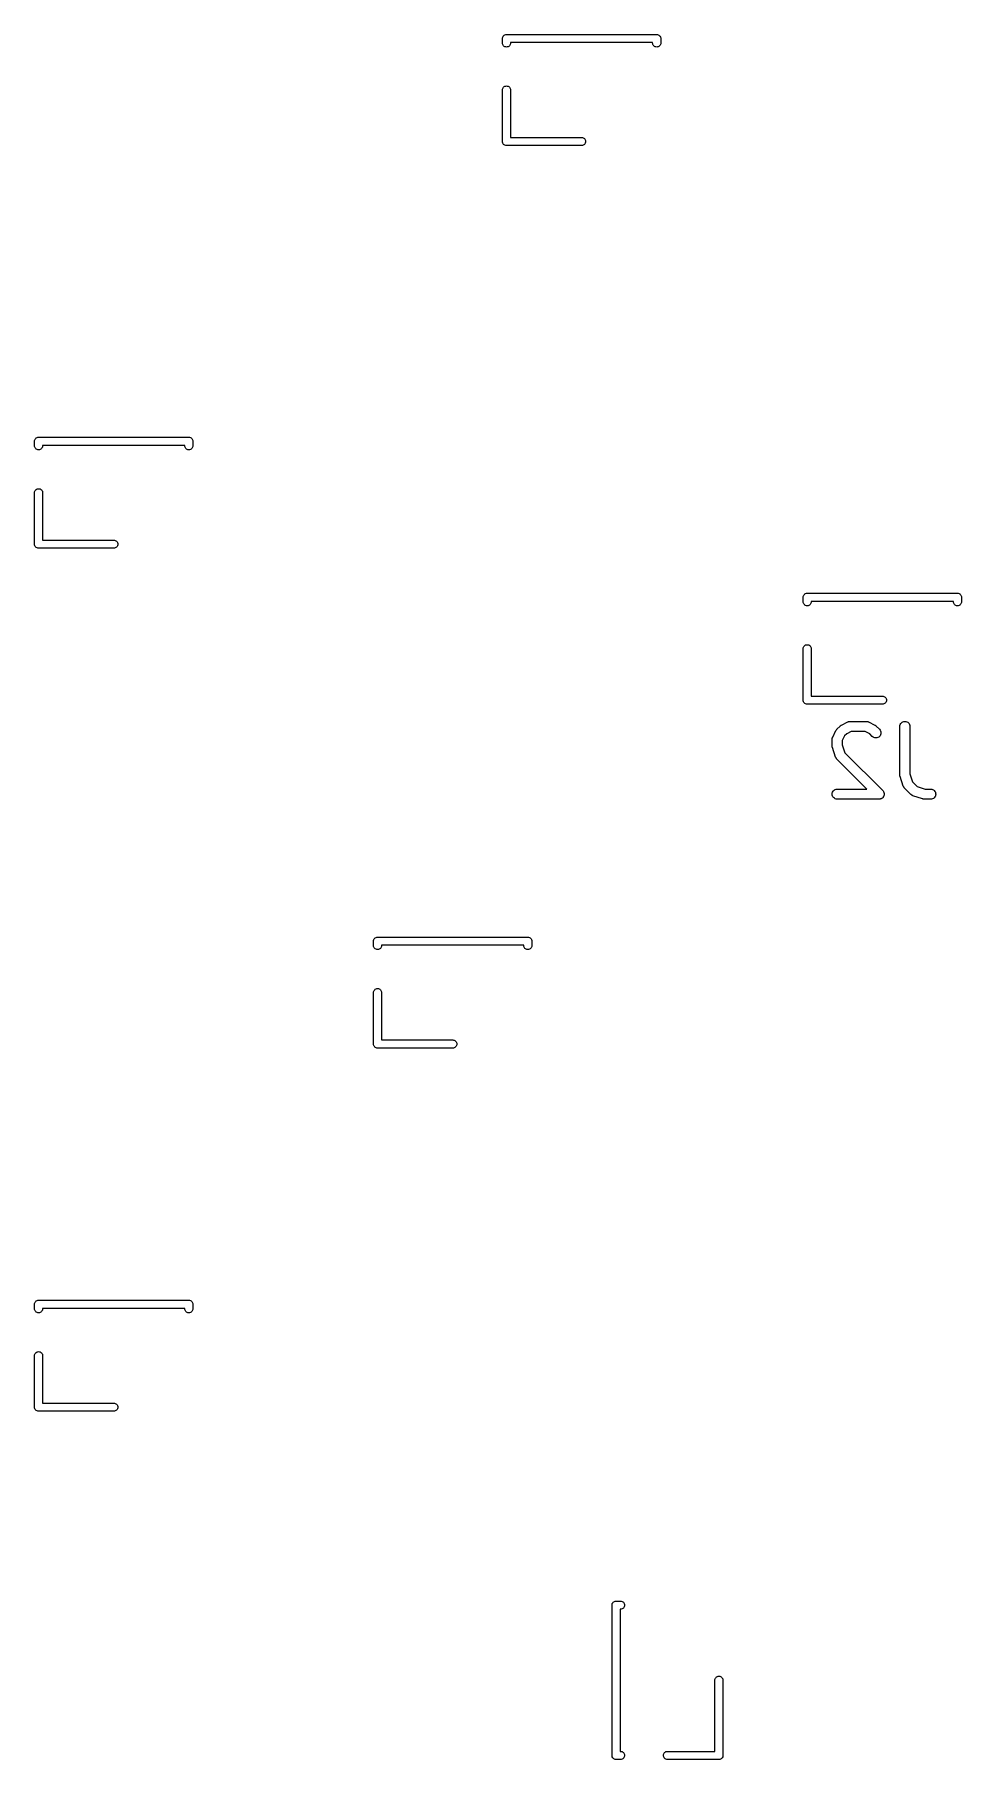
# Model space of a CAD drawing. Extents: x 2.91 to 4.65, y -4.22 to -3.22.
# Drawn here: x 2.907 to 3.446, y -4.221 to -3.218 of the extents above; entities that cross this region are included whole.
import ezdxf

# ---------------------------------------------------------------- set-up
doc = ezdxf.new("R2010")
doc.units = 0
doc.header["$MEASUREMENT"] = 0
doc.layers.add('BLACK', color=7, linetype='CONTINUOUS')

msp = doc.modelspace()

# ---------------------------------------------------------------- linework, layer by layer
at = {"layer": 'BLACK', "linetype": 'CONTINUOUS'}
for p, q in [((3.17893, -3.22008), (3.17897, -3.21962)), ((3.17894, -3.22019), (3.17893, -3.22008)), ((3.17894, -3.22275), (3.17894, -3.22019)), ((3.17897, -3.21962), (3.17911, -3.21917)), ((3.17911, -3.21917), (3.17933, -3.21876)), ((3.17933, -3.21876), (3.17962, -3.2184)), ((3.17962, -3.2184), (3.17998, -3.21811)), ((3.17998, -3.21811), (3.18039, -3.21789)), ((3.18039, -3.21789), (3.18084, -3.21775)), ((3.18084, -3.21775), (3.18118, -3.21772)), ((3.18118, -3.21772), (3.1813, -3.21771)), ((3.1813, -3.21771), (3.18142, -3.21772)), ((3.18142, -3.21772), (3.26858, -3.21772)), ((3.26858, -3.21772), (3.2687, -3.21771)), ((3.2687, -3.21771), (3.26882, -3.21772)), ((3.26882, -3.21772), (3.26882, -3.21772)), ((3.26882, -3.21772), (3.26916, -3.21775)), ((3.26916, -3.21775), (3.26961, -3.21789)), ((3.26961, -3.21789), (3.27002, -3.21811)), ((3.27002, -3.21811), (3.27038, -3.2184)), ((3.27038, -3.2184), (3.27067, -3.21876)), ((3.27067, -3.21876), (3.27089, -3.21917)), ((3.27089, -3.21917), (3.27103, -3.21962)), ((3.27103, -3.21962), (3.27107, -3.22008)), ((3.27107, -3.22008), (3.27106, -3.22019)), ((3.27106, -3.22019), (3.27106, -3.22275)), ((3.17897, -3.2231), (3.17894, -3.22275)), ((3.17911, -3.22355), (3.17897, -3.2231)), ((3.17933, -3.22396), (3.17911, -3.22355)), ((3.17962, -3.22432), (3.17933, -3.22396)), ((3.17998, -3.22461), (3.17962, -3.22432)), ((3.18039, -3.22483), (3.17998, -3.22461)), ((3.18084, -3.22497), (3.18039, -3.22483)), ((3.1813, -3.22501), (3.18084, -3.22497)), ((3.18176, -3.22497), (3.1813, -3.22501)), ((3.18221, -3.22483), (3.18176, -3.22497)), ((3.18262, -3.22461), (3.18221, -3.22483)), ((3.18298, -3.22432), (3.18262, -3.22461)), ((3.18327, -3.22396), (3.18298, -3.22432)), ((3.18349, -3.22355), (3.18327, -3.22396)), ((3.18363, -3.2231), (3.18349, -3.22355)), ((3.18366, -3.22275), (3.18363, -3.2231)), ((3.26634, -3.22244), (3.18366, -3.22244)), ((3.18366, -3.22244), (3.18366, -3.22275)), ((3.26634, -3.22275), (3.26634, -3.22244)), ((3.26637, -3.2231), (3.26634, -3.22275)), ((3.26651, -3.22355), (3.26637, -3.2231)), ((3.26673, -3.22396), (3.26651, -3.22355)), ((3.26702, -3.22432), (3.26673, -3.22396)), ((3.26738, -3.22461), (3.26702, -3.22432)), ((3.26779, -3.22483), (3.26738, -3.22461)), ((3.26824, -3.22497), (3.26779, -3.22483)), ((3.2687, -3.22501), (3.26824, -3.22497)), ((3.26916, -3.22497), (3.2687, -3.22501)), ((3.26961, -3.22483), (3.26916, -3.22497)), ((3.27002, -3.22461), (3.26961, -3.22483)), ((3.27038, -3.22432), (3.27002, -3.22461)), ((3.27067, -3.22396), (3.27038, -3.22432)), ((3.27089, -3.22355), (3.27067, -3.22396)), ((3.27103, -3.2231), (3.27089, -3.22355)), ((3.27106, -3.22275), (3.27103, -3.2231)), ((3.17894, -3.24988), (3.17897, -3.24954)), ((3.17894, -3.2798), (3.17894, -3.24988)), ((3.17897, -3.24954), (3.17911, -3.24909)), ((3.17911, -3.24909), (3.17933, -3.24868)), ((3.17933, -3.24868), (3.17962, -3.24832)), ((3.17962, -3.24832), (3.17998, -3.24803)), ((3.17998, -3.24803), (3.18039, -3.24781)), ((3.18039, -3.24781), (3.18084, -3.24767)), ((3.18084, -3.24767), (3.1813, -3.24763)), ((3.1813, -3.24763), (3.18176, -3.24767)), ((3.18176, -3.24767), (3.18221, -3.24781)), ((3.18221, -3.24781), (3.18262, -3.24803)), ((3.18262, -3.24803), (3.18298, -3.24832)), ((3.18298, -3.24832), (3.18327, -3.24868)), ((3.18327, -3.24868), (3.18349, -3.24909)), ((3.18349, -3.24909), (3.18363, -3.24954)), ((3.18363, -3.24954), (3.18366, -3.24988)), ((3.18366, -3.24988), (3.18366, -3.27756)), ((3.17893, -3.27992), (3.17894, -3.2798)), ((3.17897, -3.28038), (3.17893, -3.27992)), ((3.17911, -3.28083), (3.17897, -3.28038)), ((3.17933, -3.28124), (3.17911, -3.28083)), ((3.18366, -3.27756), (3.22512, -3.27756)), ((3.22512, -3.27756), (3.22546, -3.27759)), ((3.22546, -3.27759), (3.22591, -3.27773)), ((3.22591, -3.27773), (3.22632, -3.27795)), ((3.22632, -3.27795), (3.22668, -3.27824)), ((3.22668, -3.27824), (3.22697, -3.2786)), ((3.22697, -3.2786), (3.22719, -3.27901)), ((3.22719, -3.28083), (3.22697, -3.28124)), ((3.22719, -3.27901), (3.22733, -3.27946)), ((3.22733, -3.28038), (3.22719, -3.28083)), ((3.22733, -3.27946), (3.22737, -3.27992)), ((3.22737, -3.27992), (3.22733, -3.28038)), ((3.17962, -3.2816), (3.17933, -3.28124)), ((3.17998, -3.28189), (3.17962, -3.2816)), ((3.18039, -3.28211), (3.17998, -3.28189)), ((3.18084, -3.28225), (3.18039, -3.28211)), ((3.18118, -3.28228), (3.18084, -3.28225)), ((3.1813, -3.28229), (3.18118, -3.28228)), ((3.18118, -3.28228), (3.18118, -3.28228)), ((3.18142, -3.28228), (3.1813, -3.28229)), ((3.22512, -3.28228), (3.18142, -3.28228)), ((3.22546, -3.28225), (3.22512, -3.28228)), ((3.22591, -3.28211), (3.22546, -3.28225)), ((3.22632, -3.28189), (3.22591, -3.28211)), ((3.22668, -3.2816), (3.22632, -3.28189)), ((3.22697, -3.28124), (3.22668, -3.2816)), ((2.90668, -3.45433), (2.90673, -3.45387)), ((2.90669, -3.45445), (2.90668, -3.45433)), ((2.90669, -3.45701), (2.90669, -3.45445)), ((2.90673, -3.45735), (2.90669, -3.45701)), ((2.90673, -3.45387), (2.90686, -3.45342)), ((2.90686, -3.4578), (2.90673, -3.45735)), ((2.90686, -3.45342), (2.90708, -3.45301)), ((2.90708, -3.45821), (2.90686, -3.4578)), ((2.90708, -3.45301), (2.90738, -3.45265)), ((2.90738, -3.45857), (2.90708, -3.45821)), ((2.90738, -3.45265), (2.90774, -3.45236)), ((2.90774, -3.45886), (2.90738, -3.45857)), ((2.90774, -3.45236), (2.90815, -3.45214)), ((2.90815, -3.45908), (2.90774, -3.45886)), ((2.90815, -3.45214), (2.90859, -3.452)), ((2.90859, -3.45922), (2.90815, -3.45908)), ((2.90859, -3.452), (2.90894, -3.45197)), ((2.90906, -3.45926), (2.90859, -3.45922)), ((2.90894, -3.45197), (2.90906, -3.45196)), ((2.90906, -3.45196), (2.90917, -3.45197)), ((2.90952, -3.45922), (2.90906, -3.45926)), ((2.90917, -3.45197), (2.99634, -3.45197)), ((2.90996, -3.45908), (2.90952, -3.45922)), ((2.91037, -3.45886), (2.90996, -3.45908)), ((2.91073, -3.45857), (2.91037, -3.45886)), ((2.91103, -3.45821), (2.91073, -3.45857)), ((2.91125, -3.4578), (2.91103, -3.45821)), ((2.91138, -3.45735), (2.91125, -3.4578)), ((2.91142, -3.45701), (2.91138, -3.45735)), ((2.99409, -3.45669), (2.91142, -3.45669)), ((2.91142, -3.45669), (2.91142, -3.45701)), ((2.99409, -3.45701), (2.99409, -3.45669)), ((2.99413, -3.45735), (2.99409, -3.45701)), ((2.99426, -3.4578), (2.99413, -3.45735)), ((2.99448, -3.45821), (2.99426, -3.4578)), ((2.99478, -3.45857), (2.99448, -3.45821)), ((2.99514, -3.45886), (2.99478, -3.45857)), ((2.99555, -3.45908), (2.99514, -3.45886)), ((2.99599, -3.45922), (2.99555, -3.45908)), ((2.99646, -3.45926), (2.99599, -3.45922)), ((2.99634, -3.45197), (2.99646, -3.45196)), ((2.99646, -3.45196), (2.99657, -3.45197)), ((2.99692, -3.45922), (2.99646, -3.45926)), ((2.99657, -3.45197), (2.99657, -3.45197)), ((2.99657, -3.45197), (2.99692, -3.452)), ((2.99692, -3.452), (2.99737, -3.45214)), ((2.99737, -3.45908), (2.99692, -3.45922)), ((2.99737, -3.45214), (2.99778, -3.45236)), ((2.99778, -3.45886), (2.99737, -3.45908)), ((2.99778, -3.45236), (2.99814, -3.45265)), ((2.99814, -3.45857), (2.99778, -3.45886)), ((2.99814, -3.45265), (2.99843, -3.45301)), ((2.99843, -3.45821), (2.99814, -3.45857)), ((2.99843, -3.45301), (2.99865, -3.45342)), ((2.99865, -3.4578), (2.99843, -3.45821)), ((2.99865, -3.45342), (2.99878, -3.45387)), ((2.99878, -3.45735), (2.99865, -3.4578)), ((2.99878, -3.45387), (2.99883, -3.45433)), ((2.99882, -3.45701), (2.99878, -3.45735)), ((2.99883, -3.45433), (2.99882, -3.45445)), ((2.99882, -3.45445), (2.99882, -3.45701)), ((2.90669, -3.48414), (2.90673, -3.48379)), ((2.90669, -3.51406), (2.90669, -3.48414)), ((2.90673, -3.48379), (2.90686, -3.48334)), ((2.90686, -3.48334), (2.90708, -3.48293)), ((2.90708, -3.48293), (2.90738, -3.48257)), ((2.90738, -3.48257), (2.90774, -3.48228)), ((2.90774, -3.48228), (2.90815, -3.48206)), ((2.90815, -3.48206), (2.90859, -3.48192)), ((2.90859, -3.48192), (2.90906, -3.48188)), ((2.90906, -3.48188), (2.90952, -3.48192)), ((2.90952, -3.48192), (2.90996, -3.48206)), ((2.90996, -3.48206), (2.91037, -3.48228)), ((2.91037, -3.48228), (2.91073, -3.48257)), ((2.91073, -3.48257), (2.91103, -3.48293)), ((2.91103, -3.48293), (2.91125, -3.48334)), ((2.91125, -3.48334), (2.91138, -3.48379)), ((2.91138, -3.48379), (2.91142, -3.48414)), ((2.91142, -3.48414), (2.91142, -3.51181)), ((2.90668, -3.51417), (2.90669, -3.51406)), ((2.90673, -3.51464), (2.90668, -3.51417)), ((2.90686, -3.51508), (2.90673, -3.51464)), ((2.90708, -3.51549), (2.90686, -3.51508)), ((2.90738, -3.51585), (2.90708, -3.51549)), ((2.90774, -3.51615), (2.90738, -3.51585)), ((2.90815, -3.51637), (2.90774, -3.51615)), ((2.90859, -3.5165), (2.90815, -3.51637)), ((2.90894, -3.51654), (2.90859, -3.5165)), ((2.90906, -3.51655), (2.90894, -3.51654)), ((2.90894, -3.51654), (2.90894, -3.51654)), ((2.90917, -3.51654), (2.90906, -3.51655)), ((2.95287, -3.51654), (2.90917, -3.51654)), ((2.91142, -3.51181), (2.95287, -3.51181)), ((2.95287, -3.51181), (2.95322, -3.51185)), ((2.95322, -3.5165), (2.95287, -3.51654)), ((2.95322, -3.51185), (2.95366, -3.51198)), ((2.95366, -3.51637), (2.95322, -3.5165)), ((2.95366, -3.51198), (2.95407, -3.5122)), ((2.95407, -3.51615), (2.95366, -3.51637)), ((2.95407, -3.5122), (2.95443, -3.51249)), ((2.95443, -3.51585), (2.95407, -3.51615)), ((2.95443, -3.51249), (2.95473, -3.51285)), ((2.95473, -3.51549), (2.95443, -3.51585)), ((2.95473, -3.51285), (2.95495, -3.51326)), ((2.95495, -3.51508), (2.95473, -3.51549)), ((2.95495, -3.51326), (2.95508, -3.51371)), ((2.95508, -3.51464), (2.95495, -3.51508)), ((2.95508, -3.51371), (2.95513, -3.51417)), ((2.95513, -3.51417), (2.95508, -3.51464)), ((3.35393, -3.54508), (3.35397, -3.54462)), ((3.35394, -3.54519), (3.35393, -3.54508)), ((3.35394, -3.54775), (3.35394, -3.54519)), ((3.35397, -3.5481), (3.35394, -3.54775)), ((3.35397, -3.54462), (3.35411, -3.54417)), ((3.35411, -3.54855), (3.35397, -3.5481)), ((3.35411, -3.54417), (3.35433, -3.54376)), ((3.35433, -3.54896), (3.35411, -3.54855)), ((3.35433, -3.54376), (3.35462, -3.5434)), ((3.35462, -3.54932), (3.35433, -3.54896)), ((3.35462, -3.5434), (3.35498, -3.54311)), ((3.35498, -3.54961), (3.35462, -3.54932)), ((3.35498, -3.54311), (3.35539, -3.54289)), ((3.35539, -3.54983), (3.35498, -3.54961)), ((3.35539, -3.54289), (3.35584, -3.54275)), ((3.35584, -3.54997), (3.35539, -3.54983)), ((3.35584, -3.54275), (3.35618, -3.54272)), ((3.3563, -3.55001), (3.35584, -3.54997)), ((3.35618, -3.54272), (3.3563, -3.54271)), ((3.3563, -3.54271), (3.35642, -3.54272)), ((3.35676, -3.54997), (3.3563, -3.55001)), ((3.35642, -3.54272), (3.44358, -3.54272)), ((3.35721, -3.54983), (3.35676, -3.54997)), ((3.35762, -3.54961), (3.35721, -3.54983)), ((3.35798, -3.54932), (3.35762, -3.54961)), ((3.35827, -3.54896), (3.35798, -3.54932)), ((3.35849, -3.54855), (3.35827, -3.54896)), ((3.35863, -3.5481), (3.35849, -3.54855)), ((3.35866, -3.54775), (3.35863, -3.5481)), ((3.44134, -3.54744), (3.35866, -3.54744)), ((3.35866, -3.54744), (3.35866, -3.54775)), ((3.44134, -3.54775), (3.44134, -3.54744)), ((3.44137, -3.5481), (3.44134, -3.54775)), ((3.44151, -3.54855), (3.44137, -3.5481)), ((3.44173, -3.54896), (3.44151, -3.54855)), ((3.44202, -3.54932), (3.44173, -3.54896)), ((3.44238, -3.54961), (3.44202, -3.54932)), ((3.44279, -3.54983), (3.44238, -3.54961)), ((3.44324, -3.54997), (3.44279, -3.54983)), ((3.4437, -3.55001), (3.44324, -3.54997)), ((3.44358, -3.54272), (3.4437, -3.54271)), ((3.4437, -3.54271), (3.44382, -3.54272)), ((3.44416, -3.54997), (3.4437, -3.55001)), ((3.44382, -3.54272), (3.44382, -3.54272)), ((3.44382, -3.54272), (3.44416, -3.54275)), ((3.44416, -3.54275), (3.44461, -3.54289)), ((3.44461, -3.54983), (3.44416, -3.54997)), ((3.44461, -3.54289), (3.44502, -3.54311)), ((3.44502, -3.54961), (3.44461, -3.54983)), ((3.44502, -3.54311), (3.44538, -3.5434)), ((3.44538, -3.54932), (3.44502, -3.54961)), ((3.44538, -3.5434), (3.44567, -3.54376)), ((3.44567, -3.54896), (3.44538, -3.54932)), ((3.44567, -3.54376), (3.44589, -3.54417)), ((3.44589, -3.54855), (3.44567, -3.54896)), ((3.44589, -3.54417), (3.44603, -3.54462)), ((3.44603, -3.5481), (3.44589, -3.54855)), ((3.44603, -3.54462), (3.44607, -3.54508)), ((3.44606, -3.54775), (3.44603, -3.5481)), ((3.44607, -3.54508), (3.44606, -3.54519)), ((3.44606, -3.54519), (3.44606, -3.54775)), ((3.35394, -3.57488), (3.35397, -3.57454)), ((3.35394, -3.6048), (3.35394, -3.57488)), ((3.35397, -3.57454), (3.35411, -3.57409)), ((3.35411, -3.57409), (3.35433, -3.57368)), ((3.35433, -3.57368), (3.35462, -3.57332)), ((3.35462, -3.57332), (3.35498, -3.57303)), ((3.35498, -3.57303), (3.35539, -3.57281)), ((3.35539, -3.57281), (3.35584, -3.57267)), ((3.35584, -3.57267), (3.3563, -3.57263)), ((3.3563, -3.57263), (3.35676, -3.57267)), ((3.35676, -3.57267), (3.35721, -3.57281)), ((3.35721, -3.57281), (3.35762, -3.57303)), ((3.35762, -3.57303), (3.35798, -3.57332)), ((3.35798, -3.57332), (3.35827, -3.57368)), ((3.35827, -3.57368), (3.35849, -3.57409)), ((3.35849, -3.57409), (3.35863, -3.57454)), ((3.35863, -3.57454), (3.35866, -3.57488)), ((3.35866, -3.57488), (3.35866, -3.60256)), ((3.35393, -3.60492), (3.35394, -3.6048)), ((3.35397, -3.60538), (3.35393, -3.60492)), ((3.35411, -3.60583), (3.35397, -3.60538)), ((3.35433, -3.60624), (3.35411, -3.60583)), ((3.35462, -3.6066), (3.35433, -3.60624)), ((3.35498, -3.60689), (3.35462, -3.6066)), ((3.35539, -3.60711), (3.35498, -3.60689)), ((3.35584, -3.60725), (3.35539, -3.60711)), ((3.35618, -3.60728), (3.35584, -3.60725)), ((3.3563, -3.60729), (3.35618, -3.60728)), ((3.35618, -3.60728), (3.35618, -3.60728)), ((3.35642, -3.60728), (3.3563, -3.60729)), ((3.40012, -3.60728), (3.35642, -3.60728)), ((3.35866, -3.60256), (3.40012, -3.60256)), ((3.40012, -3.60256), (3.40046, -3.60259)), ((3.40046, -3.60725), (3.40012, -3.60728)), ((3.40046, -3.60259), (3.40091, -3.60273)), ((3.40091, -3.60711), (3.40046, -3.60725)), ((3.40091, -3.60273), (3.40132, -3.60295)), ((3.40132, -3.60689), (3.40091, -3.60711)), ((3.40132, -3.60295), (3.40168, -3.60324)), ((3.40168, -3.6066), (3.40132, -3.60689)), ((3.40168, -3.60324), (3.40197, -3.6036)), ((3.40197, -3.60624), (3.40168, -3.6066)), ((3.40197, -3.6036), (3.40219, -3.60401)), ((3.40219, -3.60583), (3.40197, -3.60624)), ((3.40219, -3.60401), (3.40233, -3.60446)), ((3.40233, -3.60538), (3.40219, -3.60583)), ((3.40233, -3.60446), (3.40237, -3.60492)), ((3.40237, -3.60492), (3.40233, -3.60538)), ((3.37325, -3.62218), (3.37332, -3.62208)), ((3.37332, -3.62208), (3.37343, -3.62196)), ((3.37343, -3.62196), (3.37354, -3.62183)), ((3.37354, -3.62183), (3.37541, -3.61996)), ((3.37541, -3.61996), (3.37544, -3.61993)), ((3.37544, -3.61993), (3.37557, -3.61983)), ((3.37557, -3.61983), (3.37569, -3.61971)), ((3.37569, -3.61971), (3.3758, -3.61965)), ((3.3758, -3.61965), (3.37589, -3.61957)), ((3.37589, -3.61957), (3.37604, -3.61949)), ((3.37604, -3.61949), (3.37618, -3.61941)), ((3.37618, -3.61941), (3.37993, -3.61753)), ((3.37993, -3.61753), (3.37997, -3.61751)), ((3.37997, -3.61751), (3.38005, -3.61748)), ((3.38005, -3.61748), (3.38013, -3.61744)), ((3.38013, -3.61744), (3.38032, -3.61738)), ((3.38032, -3.61738), (3.38051, -3.61731)), ((3.38051, -3.61731), (3.3806, -3.6173)), ((3.3806, -3.6173), (3.38068, -3.61728)), ((3.38068, -3.61728), (3.38088, -3.61726)), ((3.38088, -3.61726), (3.38108, -3.61722)), ((3.38108, -3.61722), (3.38117, -3.61723)), ((3.38117, -3.61723), (3.38125, -3.61722)), ((3.38125, -3.61722), (3.39063, -3.61722)), ((3.39063, -3.61722), (3.39067, -3.61722)), ((3.39067, -3.61722), (3.39075, -3.61723)), ((3.39075, -3.61723), (3.39084, -3.61723)), ((3.39084, -3.61723), (3.39104, -3.61726)), ((3.39104, -3.61726), (3.39124, -3.61728)), ((3.39124, -3.61728), (3.39132, -3.61731)), ((3.39132, -3.61731), (3.39141, -3.61733)), ((3.39141, -3.61733), (3.3916, -3.6174)), ((3.3916, -3.6174), (3.39179, -3.61746)), ((3.39179, -3.61746), (3.39187, -3.6175)), ((3.39187, -3.6175), (3.39195, -3.61753)), ((3.39195, -3.61753), (3.3957, -3.61941)), ((3.3957, -3.61941), (3.39573, -3.61942)), ((3.39573, -3.61942), (3.39587, -3.61952)), ((3.39587, -3.61952), (3.39602, -3.61959)), ((3.39602, -3.61959), (3.39611, -3.61967)), ((3.39611, -3.61967), (3.39622, -3.61974)), ((3.39622, -3.61974), (3.39634, -3.61985)), ((3.39634, -3.61985), (3.39646, -3.61996)), ((3.39646, -3.61996), (3.39834, -3.62183)), ((3.39834, -3.62183), (3.39837, -3.62186)), ((3.39837, -3.62186), (3.39873, -3.62231)), ((3.41017, -3.62013), (3.41024, -3.61956)), ((3.41017, -3.62017), (3.41017, -3.62013)), ((3.41017, -3.64829), (3.41017, -3.62017)), ((3.41024, -3.61956), (3.41041, -3.61901)), ((3.41041, -3.61901), (3.41069, -3.6185)), ((3.41069, -3.6185), (3.41106, -3.61806)), ((3.41106, -3.61806), (3.41151, -3.6177)), ((3.41151, -3.6177), (3.41202, -3.61743)), ((3.41202, -3.61743), (3.41257, -3.61727)), ((3.41257, -3.61727), (3.41314, -3.61722)), ((3.41314, -3.61722), (3.41372, -3.61728)), ((3.41372, -3.61728), (3.41427, -3.61745)), ((3.41427, -3.61745), (3.41477, -3.61772)), ((3.41477, -3.61772), (3.41522, -3.61809)), ((3.41522, -3.61809), (3.41558, -3.61854)), ((3.41558, -3.61854), (3.41585, -3.61905)), ((3.41585, -3.61905), (3.41602, -3.6196)), ((3.41602, -3.6196), (3.41608, -3.62017)), ((3.41608, -3.62017), (3.41608, -3.64781)), ((3.3708, -3.62763), (3.37081, -3.62754)), ((3.3708, -3.62767), (3.3708, -3.62763)), ((3.3708, -3.63142), (3.3708, -3.62767)), ((3.37082, -3.63159), (3.3708, -3.63142)), ((3.37081, -3.62746), (3.37084, -3.62726)), ((3.37081, -3.62754), (3.37081, -3.62746)), ((3.37082, -3.63175), (3.37082, -3.63159)), ((3.37084, -3.63187), (3.37082, -3.63175)), ((3.37084, -3.62726), (3.37087, -3.62706)), ((3.37086, -3.63199), (3.37084, -3.63187)), ((3.3709, -3.63215), (3.37086, -3.63199)), ((3.37087, -3.62706), (3.37089, -3.62697)), ((3.37089, -3.62697), (3.37091, -3.62689)), ((3.37094, -3.63232), (3.3709, -3.63215)), ((3.37091, -3.62689), (3.37098, -3.6267)), ((3.37098, -3.6267), (3.37104, -3.62651)), ((3.37104, -3.62651), (3.37108, -3.62643)), ((3.37108, -3.62643), (3.37111, -3.62635)), ((3.37111, -3.62635), (3.37299, -3.6226)), ((3.37299, -3.6226), (3.37301, -3.62256)), ((3.37301, -3.62256), (3.3731, -3.62243)), ((3.3731, -3.62243), (3.37317, -3.62228)), ((3.37317, -3.62228), (3.37325, -3.62218)), ((3.37805, -3.62567), (3.37671, -3.62837)), ((3.37671, -3.62837), (3.37671, -3.63094)), ((3.37671, -3.63094), (3.37821, -3.63545)), ((3.37925, -3.62447), (3.37805, -3.62567)), ((3.38195, -3.62313), (3.37925, -3.62447)), ((3.38993, -3.62313), (3.38195, -3.62313)), ((3.39263, -3.62447), (3.38993, -3.62313)), ((3.39416, -3.62601), (3.39263, -3.62447)), ((3.39461, -3.62638), (3.39416, -3.62601)), ((3.39512, -3.62665), (3.39461, -3.62638)), ((3.39567, -3.62682), (3.39512, -3.62665)), ((3.39624, -3.62687), (3.39567, -3.62682)), ((3.39681, -3.62682), (3.39624, -3.62687)), ((3.39737, -3.62666), (3.39681, -3.62682)), ((3.39788, -3.62639), (3.39737, -3.62666)), ((3.39832, -3.62602), (3.39788, -3.62639)), ((3.39869, -3.62558), (3.39832, -3.62602)), ((3.39897, -3.62508), (3.39869, -3.62558)), ((3.39873, -3.62231), (3.39899, -3.62283)), ((3.39914, -3.62453), (3.39897, -3.62508)), ((3.39899, -3.62283), (3.39915, -3.62338)), ((3.3992, -3.62395), (3.39914, -3.62453)), ((3.39915, -3.62338), (3.3992, -3.62395)), ((3.37095, -3.63235), (3.37094, -3.63232)), ((3.37283, -3.63798), (3.37095, -3.63235)), ((3.37286, -3.63806), (3.37283, -3.63798)), ((3.37289, -3.63814), (3.37286, -3.63806)), ((3.37298, -3.63832), (3.37289, -3.63814)), ((3.37306, -3.63851), (3.37298, -3.63832)), ((3.37311, -3.63858), (3.37306, -3.63851)), ((3.37315, -3.63865), (3.37311, -3.63858)), ((3.37328, -3.63881), (3.37315, -3.63865)), ((3.37339, -3.63898), (3.37328, -3.63881)), ((3.37346, -3.63904), (3.37339, -3.63898)), ((3.37351, -3.6391), (3.37346, -3.63904)), ((3.37354, -3.63913), (3.37351, -3.6391)), ((3.391, -3.65659), (3.37354, -3.63913)), ((3.37821, -3.63545), (3.40021, -3.65745)), ((3.41019, -3.64846), (3.41017, -3.64829)), ((3.41019, -3.64862), (3.41019, -3.64846)), ((3.41021, -3.64874), (3.41019, -3.64862)), ((3.41023, -3.64887), (3.41021, -3.64874)), ((3.41027, -3.64903), (3.41023, -3.64887)), ((3.41031, -3.64919), (3.41027, -3.64903)), ((3.41032, -3.64923), (3.41031, -3.64919)), ((3.4122, -3.65485), (3.41032, -3.64923)), ((3.41608, -3.64781), (3.41758, -3.65232)), ((3.3708, -3.65952), (3.37086, -3.65895)), ((3.37085, -3.6601), (3.3708, -3.65952)), ((3.37102, -3.66065), (3.37085, -3.6601)), ((3.37086, -3.65895), (3.37103, -3.6584)), ((3.37128, -3.66116), (3.37102, -3.66065)), ((3.37103, -3.6584), (3.37131, -3.65789)), ((3.37164, -3.66161), (3.37128, -3.66116)), ((3.37131, -3.65789), (3.37167, -3.65745)), ((3.37209, -3.66198), (3.37164, -3.66161)), ((3.37167, -3.65745), (3.37212, -3.65708)), ((3.37259, -3.66226), (3.37209, -3.66198)), ((3.37212, -3.65708), (3.37263, -3.65681)), ((3.37314, -3.66243), (3.37259, -3.66226)), ((3.37263, -3.65681), (3.37318, -3.65665)), ((3.37318, -3.65665), (3.37375, -3.65659)), ((3.37375, -3.65659), (3.391, -3.65659)), ((3.3995, -3.66214), (3.39925, -3.66227)), ((3.39975, -3.66201), (3.3995, -3.66214)), ((3.39976, -3.662), (3.39975, -3.662)), ((3.39975, -3.662), (3.39975, -3.66201)), ((3.39998, -3.66182), (3.39976, -3.662)), ((3.4002, -3.66164), (3.39998, -3.66182)), ((3.40021, -3.66164), (3.4002, -3.66164)), ((3.4002, -3.66164), (3.4002, -3.66164)), ((3.40021, -3.65745), (3.40023, -3.65748)), ((3.40039, -3.66142), (3.40021, -3.66164)), ((3.40023, -3.65748), (3.40023, -3.65748)), ((3.40023, -3.65748), (3.40024, -3.65748)), ((3.40024, -3.65748), (3.40024, -3.65748)), ((3.40024, -3.65748), (3.40042, -3.65771)), ((3.40057, -3.6612), (3.40039, -3.66142)), ((3.40042, -3.65771), (3.4006, -3.65793)), ((3.40071, -3.66094), (3.40057, -3.66119)), ((3.40057, -3.66119), (3.40057, -3.6612)), ((3.40057, -3.6612), (3.40057, -3.6612)), ((3.4006, -3.65793), (3.4006, -3.65793)), ((3.4006, -3.65793), (3.4006, -3.65793)), ((3.4006, -3.65793), (3.40073, -3.65818)), ((3.40084, -3.6607), (3.40071, -3.66094)), ((3.40073, -3.65818), (3.40086, -3.65844)), ((3.40085, -3.66069), (3.40084, -3.66069)), ((3.40084, -3.66069), (3.40084, -3.6607)), ((3.40094, -3.6604), (3.40085, -3.66069)), ((3.40086, -3.65844), (3.40086, -3.65844)), ((3.40086, -3.65844), (3.40087, -3.65845)), ((3.40087, -3.65845), (3.40095, -3.65872)), ((3.40102, -3.66015), (3.40094, -3.6604)), ((3.40095, -3.65872), (3.40103, -3.65899)), ((3.40105, -3.65985), (3.40102, -3.66014)), ((3.40102, -3.66014), (3.40102, -3.66014)), ((3.40102, -3.66014), (3.40102, -3.66015)), ((3.40103, -3.65899), (3.40103, -3.65899)), ((3.40103, -3.65899), (3.40103, -3.659)), ((3.40103, -3.659), (3.40105, -3.65929)), ((3.40105, -3.65929), (3.40108, -3.65956)), ((3.40108, -3.65957), (3.40105, -3.65985)), ((3.40108, -3.65956), (3.40108, -3.65957)), ((3.40108, -3.65957), (3.40108, -3.65957)), ((3.41223, -3.65493), (3.4122, -3.65485)), ((3.41226, -3.65501), (3.41223, -3.65493)), ((3.41235, -3.65519), (3.41226, -3.65501)), ((3.41243, -3.65538), (3.41235, -3.65519)), ((3.41248, -3.65545), (3.41243, -3.65538)), ((3.41252, -3.65553), (3.41248, -3.65545)), ((3.41265, -3.65568), (3.41252, -3.65553)), ((3.41276, -3.65585), (3.41265, -3.65568)), ((3.41283, -3.65591), (3.41276, -3.65585)), ((3.41288, -3.65598), (3.41283, -3.65591)), ((3.41291, -3.65601), (3.41288, -3.65598)), ((3.41666, -3.65976), (3.41291, -3.65601)), ((3.41673, -3.65981), (3.41666, -3.65976)), ((3.41679, -3.65987), (3.41673, -3.65981)), ((3.41695, -3.65999), (3.41679, -3.65987)), ((3.41711, -3.66012), (3.41695, -3.65999)), ((3.41718, -3.66016), (3.41711, -3.66012)), ((3.41725, -3.66021), (3.41718, -3.66016)), ((3.41743, -3.6603), (3.41725, -3.66021)), ((3.41761, -3.66039), (3.41743, -3.6603)), ((3.41758, -3.65232), (3.42034, -3.65509)), ((3.4177, -3.66042), (3.41761, -3.66039)), ((3.41777, -3.66046), (3.4177, -3.66042)), ((3.41781, -3.66047), (3.41777, -3.66046)), ((3.42344, -3.66234), (3.41781, -3.66047)), ((3.42034, -3.65509), (3.42485, -3.65659)), ((3.42485, -3.65659), (3.42812, -3.65659)), ((3.42812, -3.65659), (3.42816, -3.65659)), ((3.42816, -3.65659), (3.42874, -3.65665)), ((3.42874, -3.65665), (3.42928, -3.65683)), ((3.42976, -3.662), (3.42925, -3.66227)), ((3.42928, -3.65683), (3.42979, -3.65711)), ((3.4302, -3.66164), (3.42976, -3.662)), ((3.42979, -3.65711), (3.43023, -3.65748)), ((3.43057, -3.66119), (3.4302, -3.66164)), ((3.43023, -3.65748), (3.43059, -3.65793)), ((3.43084, -3.66069), (3.43057, -3.66119)), ((3.43059, -3.65793), (3.43086, -3.65844)), ((3.43101, -3.66014), (3.43084, -3.66069)), ((3.43086, -3.65844), (3.43102, -3.65899)), ((3.43107, -3.65956), (3.43101, -3.66014)), ((3.43102, -3.65899), (3.43107, -3.65956)), ((3.37371, -3.66249), (3.37314, -3.66243)), ((3.37375, -3.6625), (3.37371, -3.66249)), ((3.39813, -3.6625), (3.37375, -3.6625)), ((3.39841, -3.66247), (3.39813, -3.6625)), ((3.39869, -3.66244), (3.39841, -3.66247)), ((3.3987, -3.66244), (3.39869, -3.66244)), ((3.39869, -3.66244), (3.39869, -3.66244)), ((3.39897, -3.66236), (3.3987, -3.66244)), ((3.39924, -3.66228), (3.39897, -3.66236)), ((3.39925, -3.66227), (3.39924, -3.66228)), ((3.39925, -3.66227), (3.39925, -3.66227)), ((3.4236, -3.66238), (3.42344, -3.66234)), ((3.42376, -3.66243), (3.4236, -3.66238)), ((3.42388, -3.66244), (3.42376, -3.66243)), ((3.424, -3.66247), (3.42388, -3.66244)), ((3.42417, -3.66248), (3.424, -3.66247)), ((3.42433, -3.66249), (3.42417, -3.66248)), ((3.42437, -3.6625), (3.42433, -3.66249)), ((3.42812, -3.6625), (3.42437, -3.6625)), ((3.42869, -3.66244), (3.42812, -3.6625)), ((3.42925, -3.66227), (3.42869, -3.66244)), ((3.10393, -3.74508), (3.10397, -3.74462)), ((3.10394, -3.74519), (3.10393, -3.74508)), ((3.10394, -3.74775), (3.10394, -3.74519)), ((3.10397, -3.7481), (3.10394, -3.74775)), ((3.10397, -3.74462), (3.10411, -3.74417)), ((3.10411, -3.74855), (3.10397, -3.7481)), ((3.10411, -3.74417), (3.10433, -3.74376)), ((3.10433, -3.74896), (3.10411, -3.74855)), ((3.10433, -3.74376), (3.10462, -3.7434)), ((3.10462, -3.74932), (3.10433, -3.74896)), ((3.10462, -3.7434), (3.10498, -3.74311)), ((3.10498, -3.74961), (3.10462, -3.74932)), ((3.10498, -3.74311), (3.10539, -3.74289)), ((3.10539, -3.74983), (3.10498, -3.74961)), ((3.10539, -3.74289), (3.10584, -3.74275)), ((3.10584, -3.74997), (3.10539, -3.74983)), ((3.10584, -3.74275), (3.10618, -3.74272)), ((3.1063, -3.75001), (3.10584, -3.74997)), ((3.10618, -3.74272), (3.1063, -3.74271)), ((3.1063, -3.74271), (3.10642, -3.74272)), ((3.10676, -3.74997), (3.1063, -3.75001)), ((3.10642, -3.74272), (3.19358, -3.74272)), ((3.10721, -3.74983), (3.10676, -3.74997)), ((3.10762, -3.74961), (3.10721, -3.74983)), ((3.10798, -3.74932), (3.10762, -3.74961)), ((3.10827, -3.74896), (3.10798, -3.74932)), ((3.10849, -3.74855), (3.10827, -3.74896)), ((3.10863, -3.7481), (3.10849, -3.74855)), ((3.10866, -3.74775), (3.10863, -3.7481)), ((3.19134, -3.74744), (3.10866, -3.74744)), ((3.10866, -3.74744), (3.10866, -3.74775)), ((3.19134, -3.74775), (3.19134, -3.74744)), ((3.19137, -3.7481), (3.19134, -3.74775)), ((3.19151, -3.74855), (3.19137, -3.7481)), ((3.19173, -3.74896), (3.19151, -3.74855)), ((3.19202, -3.74932), (3.19173, -3.74896)), ((3.19238, -3.74961), (3.19202, -3.74932)), ((3.19279, -3.74983), (3.19238, -3.74961)), ((3.19324, -3.74997), (3.19279, -3.74983)), ((3.1937, -3.75001), (3.19324, -3.74997)), ((3.19358, -3.74272), (3.1937, -3.74271)), ((3.1937, -3.74271), (3.19382, -3.74272)), ((3.19416, -3.74997), (3.1937, -3.75001)), ((3.19382, -3.74272), (3.19382, -3.74272)), ((3.19382, -3.74272), (3.19416, -3.74275)), ((3.19416, -3.74275), (3.19461, -3.74289)), ((3.19461, -3.74983), (3.19416, -3.74997)), ((3.19461, -3.74289), (3.19502, -3.74311)), ((3.19502, -3.74961), (3.19461, -3.74983)), ((3.19502, -3.74311), (3.19538, -3.7434)), ((3.19538, -3.74932), (3.19502, -3.74961)), ((3.19538, -3.7434), (3.19567, -3.74376)), ((3.19567, -3.74896), (3.19538, -3.74932)), ((3.19567, -3.74376), (3.19589, -3.74417)), ((3.19589, -3.74855), (3.19567, -3.74896)), ((3.19589, -3.74417), (3.19603, -3.74462)), ((3.19603, -3.7481), (3.19589, -3.74855)), ((3.19603, -3.74462), (3.19607, -3.74508)), ((3.19606, -3.74775), (3.19603, -3.7481)), ((3.19607, -3.74508), (3.19606, -3.74519)), ((3.19606, -3.74519), (3.19606, -3.74775)), ((3.10584, -3.77267), (3.1063, -3.77263)), ((3.1063, -3.77263), (3.10676, -3.77267)), ((3.10394, -3.77488), (3.10397, -3.77454)), ((3.10394, -3.8048), (3.10394, -3.77488)), ((3.10397, -3.77454), (3.10411, -3.77409)), ((3.10411, -3.77409), (3.10433, -3.77368)), ((3.10433, -3.77368), (3.10462, -3.77332)), ((3.10462, -3.77332), (3.10498, -3.77303)), ((3.10498, -3.77303), (3.10539, -3.77281)), ((3.10539, -3.77281), (3.10584, -3.77267)), ((3.10676, -3.77267), (3.10721, -3.77281)), ((3.10721, -3.77281), (3.10762, -3.77303)), ((3.10762, -3.77303), (3.10798, -3.77332)), ((3.10798, -3.77332), (3.10827, -3.77368)), ((3.10827, -3.77368), (3.10849, -3.77409)), ((3.10849, -3.77409), (3.10863, -3.77454)), ((3.10863, -3.77454), (3.10866, -3.77488)), ((3.10866, -3.77488), (3.10866, -3.80256)), ((3.10866, -3.80256), (3.15012, -3.80256)), ((3.15012, -3.80256), (3.15046, -3.80259)), ((3.15046, -3.80259), (3.15091, -3.80273)), ((3.15091, -3.80273), (3.15132, -3.80295)), ((3.10393, -3.80492), (3.10394, -3.8048)), ((3.10397, -3.80538), (3.10393, -3.80492)), ((3.10411, -3.80583), (3.10397, -3.80538)), ((3.10433, -3.80624), (3.10411, -3.80583)), ((3.10462, -3.8066), (3.10433, -3.80624)), ((3.10498, -3.80689), (3.10462, -3.8066)), ((3.10539, -3.80711), (3.10498, -3.80689)), ((3.10584, -3.80725), (3.10539, -3.80711)), ((3.10618, -3.80728), (3.10584, -3.80725)), ((3.1063, -3.80729), (3.10618, -3.80728)), ((3.10618, -3.80728), (3.10618, -3.80728)), ((3.10642, -3.80728), (3.1063, -3.80729)), ((3.15012, -3.80728), (3.10642, -3.80728)), ((3.15046, -3.80725), (3.15012, -3.80728)), ((3.15091, -3.80711), (3.15046, -3.80725)), ((3.15132, -3.80689), (3.15091, -3.80711)), ((3.15132, -3.80295), (3.15168, -3.80324)), ((3.15168, -3.8066), (3.15132, -3.80689)), ((3.15168, -3.80324), (3.15197, -3.8036)), ((3.15197, -3.80624), (3.15168, -3.8066)), ((3.15197, -3.8036), (3.15219, -3.80401)), ((3.15219, -3.80583), (3.15197, -3.80624)), ((3.15219, -3.80401), (3.15233, -3.80446)), ((3.15233, -3.80538), (3.15219, -3.80583)), ((3.15233, -3.80446), (3.15237, -3.80492)), ((3.15237, -3.80492), (3.15233, -3.80538)), ((2.90668, -3.9563), (2.90673, -3.95584)), ((2.90669, -3.95642), (2.90668, -3.9563)), ((2.90669, -3.95897), (2.90669, -3.95642)), ((2.90673, -3.95932), (2.90669, -3.95897)), ((2.90673, -3.95584), (2.90686, -3.95539)), ((2.90686, -3.95977), (2.90673, -3.95932)), ((2.90686, -3.95539), (2.90708, -3.95498)), ((2.90708, -3.96018), (2.90686, -3.95977)), ((2.90708, -3.95498), (2.90738, -3.95462)), ((2.90738, -3.96054), (2.90708, -3.96018)), ((2.90738, -3.95462), (2.90774, -3.95433)), ((2.90774, -3.96083), (2.90738, -3.96054)), ((2.90774, -3.95433), (2.90815, -3.95411)), ((2.90815, -3.96105), (2.90774, -3.96083)), ((2.90815, -3.95411), (2.90859, -3.95397)), ((2.90859, -3.96119), (2.90815, -3.96105)), ((2.90859, -3.95397), (2.90894, -3.95394)), ((2.90906, -3.96123), (2.90859, -3.96119)), ((2.90894, -3.95394), (2.90906, -3.95393)), ((2.90906, -3.95393), (2.90917, -3.95394)), ((2.90952, -3.96119), (2.90906, -3.96123)), ((2.90917, -3.95394), (2.99634, -3.95394)), ((2.90996, -3.96105), (2.90952, -3.96119)), ((2.91037, -3.96083), (2.90996, -3.96105)), ((2.91073, -3.96054), (2.91037, -3.96083)), ((2.91103, -3.96018), (2.91073, -3.96054)), ((2.91125, -3.95977), (2.91103, -3.96018)), ((2.91138, -3.95932), (2.91125, -3.95977)), ((2.91142, -3.95897), (2.91138, -3.95932)), ((2.99409, -3.95866), (2.91142, -3.95866)), ((2.91142, -3.95866), (2.91142, -3.95897)), ((2.99409, -3.95897), (2.99409, -3.95866)), ((2.99413, -3.95932), (2.99409, -3.95897)), ((2.99426, -3.95977), (2.99413, -3.95932)), ((2.99448, -3.96018), (2.99426, -3.95977)), ((2.99478, -3.96054), (2.99448, -3.96018)), ((2.99514, -3.96083), (2.99478, -3.96054)), ((2.99555, -3.96105), (2.99514, -3.96083)), ((2.99599, -3.96119), (2.99555, -3.96105)), ((2.99646, -3.96123), (2.99599, -3.96119)), ((2.99634, -3.95394), (2.99646, -3.95393)), ((2.99646, -3.95393), (2.99657, -3.95394)), ((2.99692, -3.96119), (2.99646, -3.96123)), ((2.99657, -3.95394), (2.99657, -3.95394)), ((2.99657, -3.95394), (2.99692, -3.95397)), ((2.99692, -3.95397), (2.99737, -3.95411)), ((2.99737, -3.96105), (2.99692, -3.96119)), ((2.99737, -3.95411), (2.99778, -3.95433)), ((2.99778, -3.96083), (2.99737, -3.96105)), ((2.99778, -3.95433), (2.99814, -3.95462)), ((2.99814, -3.96054), (2.99778, -3.96083)), ((2.99814, -3.95462), (2.99843, -3.95498)), ((2.99843, -3.96018), (2.99814, -3.96054)), ((2.99843, -3.95498), (2.99865, -3.95539)), ((2.99865, -3.95977), (2.99843, -3.96018)), ((2.99865, -3.95539), (2.99878, -3.95584)), ((2.99878, -3.95932), (2.99865, -3.95977)), ((2.99878, -3.95584), (2.99883, -3.9563)), ((2.99882, -3.95897), (2.99878, -3.95932)), ((2.99883, -3.9563), (2.99882, -3.95642)), ((2.99882, -3.95642), (2.99882, -3.95897)), ((2.90669, -3.9861), (2.90673, -3.98576)), ((2.90669, -4.01603), (2.90669, -3.9861)), ((2.90673, -3.98576), (2.90686, -3.98531)), ((2.90686, -3.98531), (2.90708, -3.9849)), ((2.90708, -3.9849), (2.90738, -3.98454)), ((2.90738, -3.98454), (2.90774, -3.98425)), ((2.90774, -3.98425), (2.90815, -3.98403)), ((2.90815, -3.98403), (2.90859, -3.98389)), ((2.90859, -3.98389), (2.90906, -3.98385)), ((2.90906, -3.98385), (2.90952, -3.98389)), ((2.90952, -3.98389), (2.90996, -3.98403)), ((2.90996, -3.98403), (2.91037, -3.98425)), ((2.91037, -3.98425), (2.91073, -3.98454)), ((2.91073, -3.98454), (2.91103, -3.9849)), ((2.91103, -3.9849), (2.91125, -3.98531)), ((2.91125, -3.98531), (2.91138, -3.98576)), ((2.91138, -3.98576), (2.91142, -3.9861)), ((2.91142, -3.9861), (2.91142, -4.01378)), ((2.90668, -4.01614), (2.90669, -4.01603)), ((2.90673, -4.0166), (2.90668, -4.01614)), ((2.90686, -4.01705), (2.90673, -4.0166)), ((2.90708, -4.01746), (2.90686, -4.01705)), ((2.90738, -4.01782), (2.90708, -4.01746)), ((2.90774, -4.01812), (2.90738, -4.01782)), ((2.90815, -4.01833), (2.90774, -4.01812)), ((2.90859, -4.01847), (2.90815, -4.01833)), ((2.90894, -4.0185), (2.90859, -4.01847)), ((2.90906, -4.01852), (2.90894, -4.0185)), ((2.90894, -4.0185), (2.90894, -4.0185)), ((2.90917, -4.0185), (2.90906, -4.01852)), ((2.95287, -4.0185), (2.90917, -4.0185)), ((2.91142, -4.01378), (2.95287, -4.01378)), ((2.95287, -4.01378), (2.95322, -4.01381)), ((2.95322, -4.01847), (2.95287, -4.0185)), ((2.95322, -4.01381), (2.95366, -4.01395)), ((2.95366, -4.01833), (2.95322, -4.01847)), ((2.95366, -4.01395), (2.95407, -4.01417)), ((2.95407, -4.01812), (2.95366, -4.01833)), ((2.95407, -4.01417), (2.95443, -4.01446)), ((2.95443, -4.01782), (2.95407, -4.01812)), ((2.95443, -4.01446), (2.95473, -4.01482)), ((2.95473, -4.01746), (2.95443, -4.01782)), ((2.95473, -4.01482), (2.95495, -4.01523)), ((2.95495, -4.01705), (2.95473, -4.01746)), ((2.95495, -4.01523), (2.95508, -4.01568)), ((2.95508, -4.0166), (2.95495, -4.01705)), ((2.95508, -4.01568), (2.95513, -4.01614)), ((2.95513, -4.01614), (2.95508, -4.0166)), ((3.24271, -4.1313), (3.24275, -4.13084)), ((3.24272, -4.13142), (3.24271, -4.1313)), ((3.24272, -4.15293), (3.24272, -4.13142)), ((3.24275, -4.13084), (3.24289, -4.13039)), ((3.24289, -4.13039), (3.24311, -4.12998)), ((3.24311, -4.12998), (3.2434, -4.12962)), ((3.2434, -4.12962), (3.24376, -4.12933)), ((3.24376, -4.12933), (3.24417, -4.12911)), ((3.24417, -4.12911), (3.24462, -4.12897)), ((3.24462, -4.12897), (3.24496, -4.12894)), ((3.24496, -4.12894), (3.24508, -4.12893)), ((3.24496, -4.12894), (3.24496, -4.12894)), ((3.24508, -4.12893), (3.24519, -4.12894)), ((3.24519, -4.12894), (3.24775, -4.12894)), ((3.24775, -4.13366), (3.24744, -4.13366)), ((3.24744, -4.13366), (3.24744, -4.21634)), ((3.24775, -4.12894), (3.2481, -4.12897)), ((3.2481, -4.13363), (3.24775, -4.13366)), ((3.2481, -4.12897), (3.24855, -4.12911)), ((3.24855, -4.13349), (3.2481, -4.13363)), ((3.24855, -4.12911), (3.24896, -4.12933)), ((3.24896, -4.13327), (3.24855, -4.13349)), ((3.24896, -4.12933), (3.24932, -4.12962)), ((3.24932, -4.13298), (3.24896, -4.13327)), ((3.24932, -4.12962), (3.24961, -4.12998)), ((3.24961, -4.13262), (3.24932, -4.13298)), ((3.24961, -4.12998), (3.24983, -4.13039)), ((3.24983, -4.13221), (3.24961, -4.13262)), ((3.24983, -4.13039), (3.24997, -4.13084)), ((3.24997, -4.13176), (3.24983, -4.13221)), ((3.24997, -4.13084), (3.25001, -4.1313)), ((3.25001, -4.1313), (3.24997, -4.13176)), ((3.24272, -4.21858), (3.24272, -4.15293)), ((3.24272, -4.15293), (3.24272, -4.15293)), ((3.30273, -4.17409), (3.30295, -4.17368)), ((3.30295, -4.17368), (3.30324, -4.17332)), ((3.30324, -4.17332), (3.3036, -4.17303)), ((3.3036, -4.17303), (3.30401, -4.17281)), ((3.30401, -4.17281), (3.30446, -4.17267)), ((3.30446, -4.17267), (3.30492, -4.17263)), ((3.30492, -4.17263), (3.30538, -4.17267)), ((3.30538, -4.17267), (3.30583, -4.17281)), ((3.30583, -4.17281), (3.30624, -4.17303)), ((3.30624, -4.17303), (3.3066, -4.17332)), ((3.3066, -4.17332), (3.30689, -4.17368)), ((3.30689, -4.17368), (3.30711, -4.17409)), ((3.30256, -4.17488), (3.30259, -4.17454)), ((3.30256, -4.21634), (3.30256, -4.17488)), ((3.30259, -4.17454), (3.30273, -4.17409)), ((3.30711, -4.17409), (3.30725, -4.17454)), ((3.30725, -4.17454), (3.30728, -4.17488)), ((3.30728, -4.17488), (3.30728, -4.21858)), ((3.24271, -4.2187), (3.24272, -4.21858)), ((3.24275, -4.21916), (3.24271, -4.2187)), ((3.24289, -4.21961), (3.24275, -4.21916)), ((3.24311, -4.22002), (3.24289, -4.21961)), ((3.2434, -4.22038), (3.24311, -4.22002)), ((3.24376, -4.22067), (3.2434, -4.22038)), ((3.24417, -4.22089), (3.24376, -4.22067)), ((3.24462, -4.22103), (3.24417, -4.22089)), ((3.24508, -4.22107), (3.24462, -4.22103)), ((3.24519, -4.22106), (3.24508, -4.22107)), ((3.24775, -4.22106), (3.24519, -4.22106)), ((3.24744, -4.21634), (3.24775, -4.21634)), ((3.24775, -4.21634), (3.2481, -4.21637)), ((3.2481, -4.22103), (3.24775, -4.22106)), ((3.2481, -4.21637), (3.24855, -4.21651)), ((3.24855, -4.22089), (3.2481, -4.22103)), ((3.24855, -4.21651), (3.24896, -4.21673)), ((3.24896, -4.22067), (3.24855, -4.22089)), ((3.24896, -4.21673), (3.24932, -4.21702)), ((3.24932, -4.22038), (3.24896, -4.22067)), ((3.24932, -4.21702), (3.24961, -4.21738)), ((3.24961, -4.22002), (3.24932, -4.22038)), ((3.24961, -4.21738), (3.24983, -4.21779)), ((3.24983, -4.21961), (3.24961, -4.22002)), ((3.24983, -4.21779), (3.24997, -4.21824)), ((3.24997, -4.21916), (3.24983, -4.21961)), ((3.24997, -4.21824), (3.25001, -4.2187)), ((3.25001, -4.2187), (3.24997, -4.21916)), ((3.27263, -4.2187), (3.27267, -4.21824)), ((3.27267, -4.21916), (3.27263, -4.2187)), ((3.27267, -4.21824), (3.27281, -4.21779)), ((3.27281, -4.21961), (3.27267, -4.21916)), ((3.27281, -4.21779), (3.27303, -4.21738)), ((3.27303, -4.22002), (3.27281, -4.21961)), ((3.27303, -4.21738), (3.27332, -4.21702)), ((3.27332, -4.22038), (3.27303, -4.22002)), ((3.27332, -4.21702), (3.27368, -4.21673)), ((3.27368, -4.22067), (3.27332, -4.22038)), ((3.27368, -4.21673), (3.27409, -4.21651)), ((3.27409, -4.22089), (3.27368, -4.22067)), ((3.27409, -4.21651), (3.27454, -4.21637)), ((3.27454, -4.22103), (3.27409, -4.22089)), ((3.27454, -4.21637), (3.27488, -4.21634)), ((3.27488, -4.22106), (3.27454, -4.22103)), ((3.27488, -4.21634), (3.30256, -4.21634)), ((3.30481, -4.22106), (3.27488, -4.22106)), ((3.30492, -4.22107), (3.30481, -4.22106)), ((3.30504, -4.22106), (3.30492, -4.22107)), ((3.30538, -4.22103), (3.30504, -4.22106)), ((3.30504, -4.22106), (3.30504, -4.22106)), ((3.30583, -4.22089), (3.30538, -4.22103)), ((3.30624, -4.22067), (3.30583, -4.22089)), ((3.3066, -4.22038), (3.30624, -4.22067)), ((3.30689, -4.22002), (3.3066, -4.22038)), ((3.30711, -4.21961), (3.30689, -4.22002)), ((3.30725, -4.21916), (3.30711, -4.21961)), ((3.30729, -4.2187), (3.30725, -4.21916)), ((3.30728, -4.21858), (3.30729, -4.2187))]:
    msp.add_line(p, q, dxfattribs=at)

doc.saveas('drawing.dxf')
